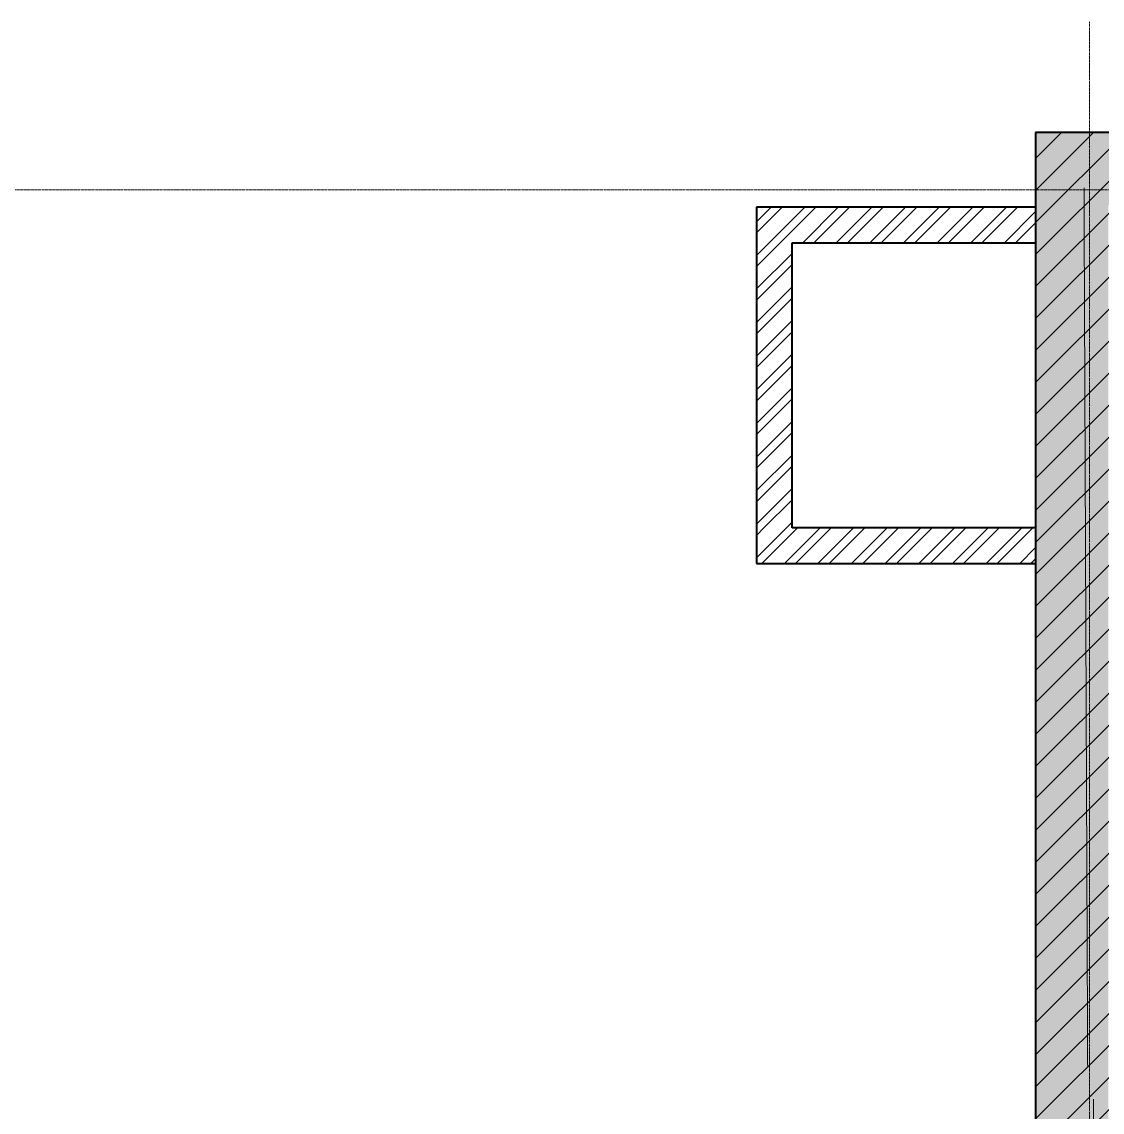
# Model space of a CAD drawing. Header units: millimetres. Extents: x -11886 to 379896, y -8130 to 47743.
# Drawn here: x 38924 to 46500, y 36887 to 44535 of the extents above; entities that cross this region are included whole.
import ezdxf

# ---------------------------------------------------------------- set-up
doc = ezdxf.new("R2010")
doc.units = ezdxf.units.MM
for name, pattern in [('ADSK_Линия сетки', [25, 20, -2.5, 0, -2.5]), ('ADSK_Сверху', [4.5, 3, -1.5]), ('ADSK_Снесено', [4.5, 3, -1.5])]:
    doc.linetypes.add(name, pattern=pattern)
doc.layers.add('Оси', color=7, linetype='Continuous', lineweight=9)
doc.layers.add('Перекрытие', color=7, linetype='Continuous', lineweight=18)
doc.layers.add('Стены наружные', color=1, linetype='ADSK_Снесено', lineweight=18, true_color=0xff0000)
pattern_1 = [(45, (0, 0), (-117.8655, 117.8655), []), (45, (78.58, 0), (-117.8655, 117.8655), [])]

msp = doc.modelspace()

# ---------------------------------------------------------------- hatches: boundary and pattern name
at = {"lineweight": 13, "true_color": 0x636466, "transparency": 33554559}
h = msp.add_hatch(dxfattribs=at)
h.set_pattern_fill('ANSI31', color=251, scale=50)
h.set_pattern_definition([(45, (0, 84876.59), (-112.2532, 112.2532), [])])
h.paths.add_polyline_path([(49933.4, 8532.3), (56213.95, 8532.3), (56032.62, 43759.21), (46033.21, 43759.21), (46033.21, 20934.06), (46719.85, 20904.57), (46719.85, 10918.4), (782.6, 10918.4), (771.13, 8529.25), (290.5, 8529.25), (290.5, 306.79), (8273, 272.02), (8273, 2186.48), (18972.64, 2186.48), (18972.64, -2732.57), (31336.4, -2732.57), (31336.4, 2185.74), (42036.93, 2106.79), (42036.93, 150.23), (49933.4, 150.23)])
at = {"layer": 'Стены наружные', "linetype": 'Continuous', "true_color": 0xc0c0c0}
h = msp.add_hatch(color=9, dxfattribs=at)
h.paths.add_polyline_path([(54961.56, 43249.21), (55524.82, 43249.21), (55522.61, 43759.21), (54961.56, 43759.21), (54961.56, 43689.21)])
h.paths.add_polyline_path([(53446.56, 43249.21), (53446.56, 43759.21), (51649.33, 43759.21), (51649.33, 43249.21), (52537.78, 43249.21)])
h.paths.add_polyline_path([(48980.57, 43249.21), (50499.33, 43249.21), (50499.33, 43759.21), (48852.15, 43759.21), (48852.15, 43249.21)])
h.paths.add_polyline_path([(46543.21, 43249.21), (47342.15, 43249.21), (47342.15, 43759.21), (46033.21, 43759.21), (46033.21, 43249.21)])
at = {"layer": 'Стены наружные', "linetype": 'Continuous', "lineweight": 9, "true_color": 0x0000ff}
h = msp.add_hatch(dxfattribs=at)
h.set_pattern_fill('FP_2', color=5, style=0, pattern_type=2)
h.set_pattern_definition(pattern_1)
h.paths.add_polyline_path([(44325.22, 40985.29), (44325.22, 43235.29), (44075.22, 43235.29), (44075.22, 40985.29)])
h = msp.add_hatch(dxfattribs=at)
h.set_pattern_fill('FP_2', color=5, style=0, pattern_type=2)
h.set_pattern_definition(pattern_1)
h.paths.add_polyline_path([(46033.21, 42985.29), (46033.21, 43235.29), (44325.22, 43235.29), (44325.22, 42985.29), (45636.37, 42985.29)])
at = {"layer": 'Стены наружные', "linetype": 'Continuous', "true_color": 0xc0c0c0}
h = msp.add_hatch(color=9, dxfattribs=at)
h.paths.add_polyline_path([(46033.21, 20934.06), (46543.21, 20934.06), (46543.21, 22119.17), (46033.21, 22119.17)])
h.paths.add_polyline_path([(46033.21, 23889.17), (46543.21, 23889.17), (46543.21, 26071.15), (46033.21, 26071.15), (46033.21, 23912.97)])
h.paths.add_polyline_path([(46033.21, 27841.15), (46543.21, 27841.15), (46543.21, 30057.44), (46033.21, 30057.44)])
h.paths.add_polyline_path([(46033.21, 31827.44), (46543.21, 31827.44), (46543.21, 34118.81), (46033.21, 34118.81), (46033.21, 31880.66)])
h.paths.add_polyline_path([(46396.03, 35888.81), (46543.21, 35888.81), (46543.21, 43249.21), (46033.21, 43249.21), (46033.21, 35888.81), (46393.73, 35888.81)])
at = {"layer": 'Стены наружные', "linetype": 'Continuous', "lineweight": 9, "true_color": 0x0000ff}
h = msp.add_hatch(dxfattribs=at)
h.set_pattern_fill('FP_2', color=5, style=0, pattern_type=2)
h.set_pattern_definition(pattern_1)
h.paths.add_polyline_path([(45636.37, 40735.29), (46033.21, 40735.29), (46033.21, 40985.29), (44075.22, 40985.29), (44075.22, 40735.29), (44325.22, 40735.29)])

# ---------------------------------------------------------------- linework, layer by layer
at = {"color": 251, "lineweight": 30, "true_color": 0x636466}
msp.add_lwpolyline([(46033.21, 20934.06), (46033.21, 43759.21), (56032.62, 43759.21), (56213.95, 8532.3), (49933.4, 8532.3), (49933.4, 150.23), (42036.93, 150.23), (42036.93, 2106.79), (31235.97, 2186.48), (31336.4, 2185.74), (31336.4, -2732.57), (18972.64, -2732.57), (18972.64, 2186.48), (8273, 2186.48), (8273, 272.02), (290.5, 306.79), (290.5, 8529.25)], dxfattribs=at)
at = {"layer": 'Оси', "linetype": 'ADSK_Линия сетки'}
for p, q in [((46409.91, -7330.38), (46409.91, 44534.79)), ((-11086.22, 43356.79), (57141.72, 43356.79))]:
    msp.add_line(p, q, dxfattribs=at)
at = {"layer": 'Перекрытие', "color": 9, "linetype": 'ADSK_Сверху', "true_color": 0xaad4d4}
for p, q in [((46398.13, 37203.03), (46372.38, 43370.71)), ((46456.58, 33246.92), (46438.95, 36979.23))]:
    msp.add_line(p, q, dxfattribs=at)
at = {"layer": 'Стены наружные', "color": 18, "linetype": 'Continuous', "lineweight": 40, "true_color": 0x000000}
for p, q in [((47342.15, 43759.21), (46033.21, 43759.21)), ((46033.21, 43759.21), (46033.21, 35888.81)), ((44075.22, 43235.29), (44075.22, 40735.29)), ((46033.21, 43235.29), (44075.22, 43235.29)), ((44325.22, 40985.29), (44325.22, 42985.29)), ((44325.22, 42985.29), (46033.21, 42985.29)), ((46033.21, 40985.29), (44325.22, 40985.29)), ((44075.22, 40735.29), (46033.21, 40735.29))]:
    msp.add_line(p, q, dxfattribs=at)

doc.saveas('drawing.dxf')
